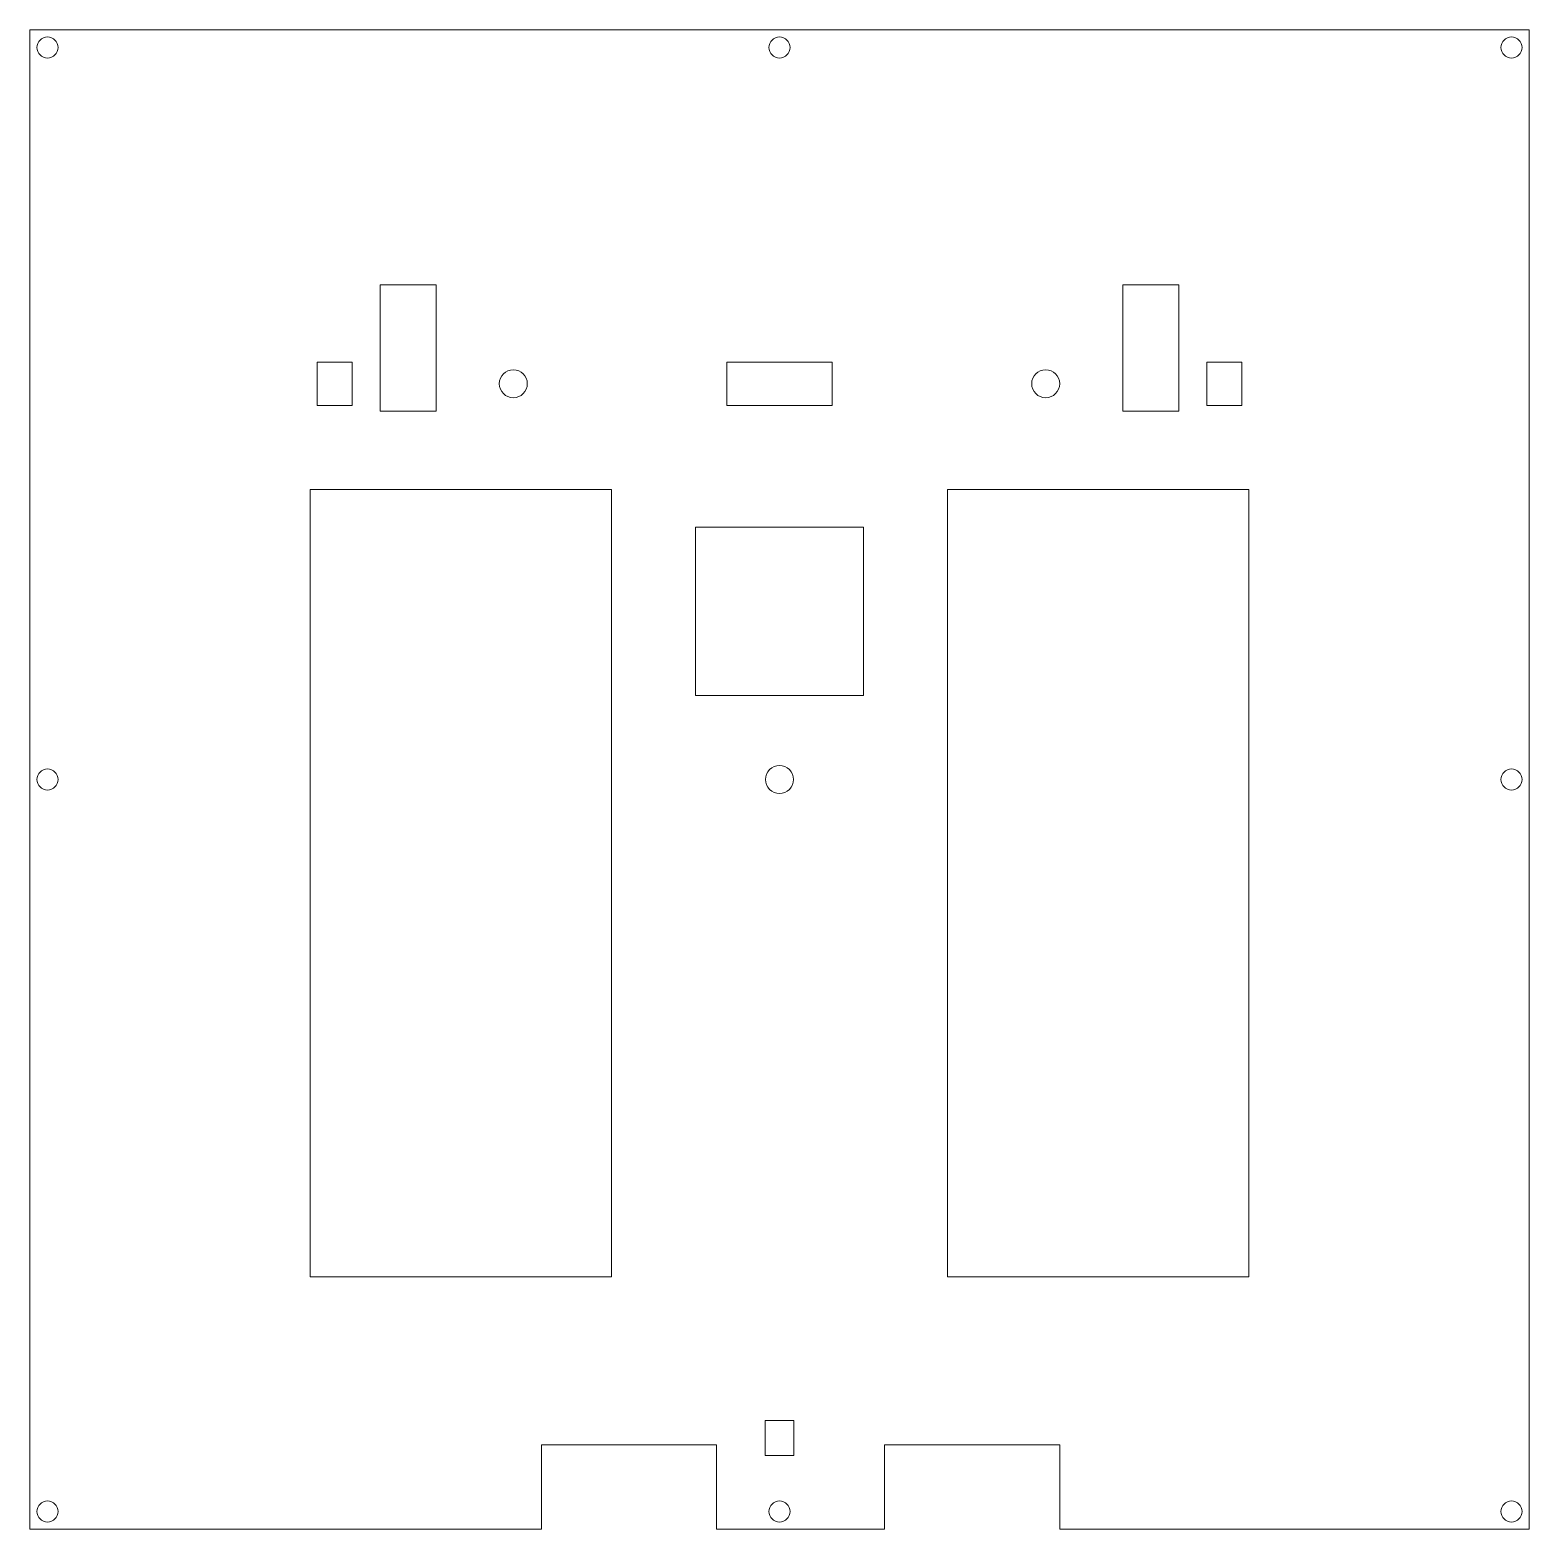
# Model space of a CAD drawing. Header units: millimetres. Extents: x -107 to 107, y -107 to 107.
import ezdxf

# ---------------------------------------------------------------- set-up
doc = ezdxf.new("R2010")
doc.units = ezdxf.units.MM

msp = doc.modelspace()

# ---------------------------------------------------------------- linework, layer by layer
at = {"color": 7, "linetype": 'Continuous', "lineweight": 15}
for p, q in [((-107, 107), (-107, -107)), ((107, 107), (-107, 107)), ((107, -107), (107, 107)), ((-49, 70.6), (-57, 70.6)), ((-57, 70.6), (-57, 52.6)), ((-49, 52.6), (-49, 70.6)), ((57, 70.6), (49, 70.6)), ((49, 70.6), (49, 52.6)), ((57, 52.6), (57, 70.6)), ((-61, 59.6), (-66, 59.6)), ((-66, 59.6), (-66, 53.4)), ((-61, 53.4), (-61, 59.6)), ((7.5, 59.6), (-7.5, 59.6)), ((-7.5, 59.6), (-7.5, 53.4)), ((7.5, 53.4), (7.5, 59.6)), ((66, 59.6), (61, 59.6)), ((61, 59.6), (61, 53.4)), ((66, 53.4), (66, 59.6)), ((-66, 53.4), (-61, 53.4)), ((-57, 52.6), (-49, 52.6)), ((-7.5, 53.4), (7.5, 53.4)), ((49, 52.6), (57, 52.6)), ((61, 53.4), (66, 53.4)), ((-24, 41.4), (-67, 41.4)), ((-67, 41.4), (-67, -71)), ((-24, -71), (-24, 41.4)), ((24, 41.4), (24, -71)), ((67, 41.4), (24, 41.4)), ((67, -71), (67, 41.4)), ((-12, 36), (-12, 12)), ((12, 36), (-12, 36)), ((12, 12), (12, 36)), ((-12, 12), (12, 12)), ((-67, -71), (-24, -71)), ((24, -71), (67, -71)), ((2.05, -91.5), (-2.05, -91.5)), ((-2.05, -91.5), (-2.05, -96.5)), ((2.05, -96.5), (2.05, -91.5)), ((-9, -95), (-34, -95)), ((-34, -95), (-34, -107)), ((-9, -107), (-9, -95)), ((40, -95), (15, -95)), ((15, -95), (15, -107)), ((40, -107), (40, -95)), ((-2.05, -96.5), (2.05, -96.5)), ((-107, -107), (-34, -107)), ((-9, -107), (15, -107)), ((40, -107), (107, -107))]:
    msp.add_line(p, q, dxfattribs=at)
for centre, radius in [((-104.5, 104.5), 1.5), ((0, 104.5), 1.5), ((104.5, 104.5), 1.5), ((-38, 56.5), 2), ((38, 56.5), 2), ((-104.5, 0), 1.5), ((0, 0), 2), ((104.5, 0), 1.5), ((-104.5, -104.5), 1.5), ((0, -104.5), 1.5), ((104.5, -104.5), 1.5)]:
    msp.add_circle(centre, radius, dxfattribs=at)

doc.saveas('drawing.dxf')
